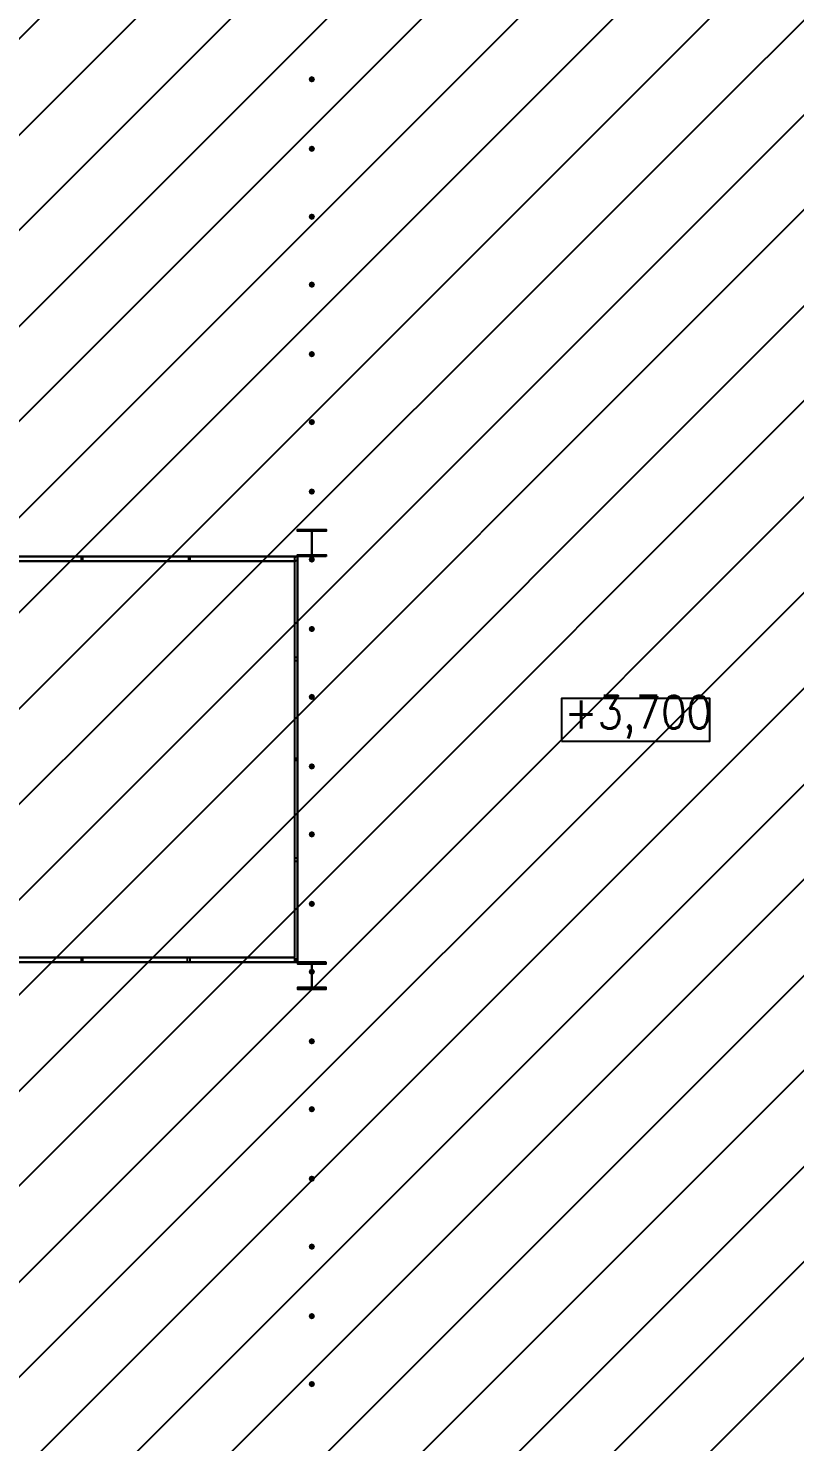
# Model space of a CAD drawing. Header units: millimetres. Extents: x 0 to 420, y 0 to 297.
# Drawn here: x 216.85 to 237.39, y 160 to 197.88 of the extents above; entities that cross this region are included whole.
import ezdxf

# ---------------------------------------------------------------- set-up
doc = ezdxf.new("R2010")
doc.units = ezdxf.units.MM
doc.layers.get('0').update_dxf_attribs({"linetype": 'CONTINUOUS'})
doc.styles.get("Standard").update_dxf_attribs({"font": 'STANDARD'})

msp = doc.modelspace()

# ---------------------------------------------------------------- hatches: boundary and pattern name
at = {"true_color": 0x000007}
for points in [[(224.536, 196.511333), (224.511129, 196.451537), (224.451333, 196.426667), (224.391538, 196.451537), (224.366667, 196.511333), (224.391537, 196.571129), (224.451333, 196.596), (224.511129, 196.571129)], [(224.536, 194.648667), (224.511129, 194.588871), (224.451333, 194.564), (224.391538, 194.588871), (224.366667, 194.648667), (224.391537, 194.708462), (224.451333, 194.733333), (224.511129, 194.708463)], [(224.536, 192.828333), (224.511129, 192.768537), (224.451333, 192.743667), (224.391538, 192.768537), (224.366667, 192.828333), (224.391537, 192.888129), (224.451333, 192.913), (224.511129, 192.888129)], [(224.536, 191.008), (224.511129, 190.948204), (224.451333, 190.923333), (224.391538, 190.948204), (224.366667, 191.008), (224.391537, 191.067796), (224.451333, 191.092667), (224.511129, 191.067796)], [(224.536, 189.145333), (224.511129, 189.085537), (224.451333, 189.060667), (224.391538, 189.085537), (224.366667, 189.145333), (224.391537, 189.205129), (224.451333, 189.23), (224.511129, 189.205129)], [(224.536, 187.325), (224.511129, 187.265204), (224.451333, 187.240333), (224.391538, 187.265204), (224.366667, 187.325), (224.391537, 187.384796), (224.451333, 187.409667), (224.511129, 187.384796)], [(224.536, 185.462333), (224.511129, 185.402537), (224.451333, 185.377667), (224.391538, 185.402537), (224.366667, 185.462333), (224.391537, 185.522129), (224.451333, 185.547), (224.511129, 185.522129)], [(224.536, 183.642), (224.511129, 183.582204), (224.451333, 183.557333), (224.391538, 183.582204), (224.366667, 183.642), (224.391537, 183.701796), (224.451333, 183.726667), (224.511129, 183.701796)], [(224.536, 181.779333), (224.511129, 181.719538), (224.451333, 181.694667), (224.391538, 181.719538), (224.366667, 181.779333), (224.391537, 181.839129), (224.451333, 181.864), (224.511129, 181.839129)], [(224.536, 179.959), (224.511129, 179.899204), (224.451333, 179.874333), (224.391538, 179.899204), (224.366667, 179.959), (224.391537, 180.018796), (224.451333, 180.043667), (224.511129, 180.018796)], [(224.536, 178.096333), (224.511129, 178.036537), (224.451333, 178.011667), (224.391538, 178.036537), (224.366667, 178.096333), (224.391537, 178.156129), (224.451333, 178.181), (224.511129, 178.156129)], [(224.536, 176.276), (224.511129, 176.216204), (224.451333, 176.191333), (224.391538, 176.216204), (224.366667, 176.276), (224.391537, 176.335796), (224.451333, 176.360667), (224.511129, 176.335796)], [(224.536, 174.413333), (224.511129, 174.353537), (224.451333, 174.328667), (224.391538, 174.353537), (224.366667, 174.413333), (224.391537, 174.473129), (224.451333, 174.498), (224.511129, 174.473129)], [(224.536, 172.593), (224.511129, 172.533204), (224.451333, 172.508333), (224.391538, 172.533204), (224.366667, 172.593), (224.391537, 172.652796), (224.451333, 172.677667), (224.511129, 172.652796)], [(224.536, 170.730333), (224.511129, 170.670537), (224.451333, 170.645667), (224.391538, 170.670537), (224.366667, 170.730333), (224.391537, 170.790129), (224.451333, 170.815), (224.511129, 170.790129)], [(224.536, 168.91), (224.511129, 168.850204), (224.451333, 168.825333), (224.391538, 168.850204), (224.366667, 168.91), (224.391537, 168.969796), (224.451333, 168.994667), (224.511129, 168.969796)], [(224.536, 167.047333), (224.511129, 166.987537), (224.451333, 166.962667), (224.391538, 166.987537), (224.366667, 167.047333), (224.391537, 167.107129), (224.451333, 167.132), (224.511129, 167.107129)], [(224.536, 165.227), (224.511129, 165.167204), (224.451333, 165.142333), (224.391538, 165.167204), (224.366667, 165.227), (224.391537, 165.286796), (224.451333, 165.311667), (224.511129, 165.286796)], [(224.536, 163.364333), (224.511129, 163.304537), (224.451333, 163.279667), (224.391538, 163.304537), (224.366667, 163.364333), (224.391537, 163.424129), (224.451333, 163.449), (224.511129, 163.424129)], [(224.536, 161.544), (224.511129, 161.484204), (224.451333, 161.459333), (224.391538, 161.484204), (224.366667, 161.544), (224.391537, 161.603796), (224.451333, 161.628667), (224.511129, 161.603796)]]:
    msp.add_hatch(color=0, dxfattribs=at).paths.add_polyline_path(points, flags=0)

# ---------------------------------------------------------------- linework, layer by layer
at = {"color": 0, "true_color": 0x000006}
for points in [[(196.850001, 154.770666), (258.572001, 216.492666)], [(199.390001, 154.770666), (258.572001, 213.952666)], [(201.972334, 154.770666), (258.572001, 211.370332)], [(204.512334, 154.770666), (258.572001, 208.830332)], [(207.094668, 154.770666), (258.572001, 206.247999)], [(209.634668, 154.770666), (258.572001, 203.665666)], [(173.778334, 154.770666), (220.810667, 201.802999)], [(176.360668, 154.770666), (223.393001, 201.802999)], [(178.900668, 154.770666), (225.933001, 201.802999)], [(181.483001, 154.770666), (228.515334, 201.802999)], [(184.023001, 154.770666), (231.055334, 201.802999)], [(186.605334, 154.770666), (233.637667, 201.802999)], [(189.145334, 154.770666), (236.177667, 201.802999)], [(191.727668, 154.770666), (238.760001, 201.802999)], [(194.267668, 154.770666), (241.342334, 201.802999)], [(212.217001, 154.770666), (259.291667, 201.845333)], [(214.799334, 154.770666), (261.874001, 201.845333)], [(217.339334, 154.770666), (264.414001, 201.845333)], [(219.921667, 154.770666), (266.996334, 201.845333)], [(222.461667, 154.770666), (269.536334, 201.845333)], [(225.044001, 154.770666), (272.118667, 201.845333)], [(227.584001, 154.770666), (274.658667, 201.845333)], [(230.166334, 154.770666), (277.241001, 201.845333)]]:
    msp.add_lwpolyline(points, dxfattribs=at)
at = {"color": 0, "true_color": 0x000007}
for points in [[(224.832333, 183.726667), (224.070333, 183.726667), (224.070333, 183.769), (224.451333, 183.769), (224.451333, 184.404), (224.070333, 184.404), (224.070333, 184.446333), (224.832333, 184.446333), (224.832333, 184.404), (224.451333, 184.404), (224.451333, 183.769), (224.832333, 183.769)], [(224.070333, 172.847), (137.837333, 172.847), (137.837333, 172.974), (223.985667, 172.974), (137.837333, 172.974), (137.837333, 172.847), (224.070333, 172.847), (224.070333, 183.726667), (137.837333, 183.726667), (137.837333, 172.847), (137.964333, 172.847), (137.964333, 183.599667), (223.985667, 183.599667), (223.985667, 172.974), (137.837333, 172.974), (137.837333, 172.847)], [(137.837333, 183.726667), (137.837333, 172.847), (224.070333, 172.847), (224.070333, 183.726667)], [(218.270667, 183.726667), (218.270667, 183.599667), (218.313, 183.599667), (218.313, 183.726667)], [(221.149333, 183.726667), (221.149333, 183.599667), (221.191667, 183.599667), (221.191667, 183.726667)], [(224.028, 183.599667), (224.070333, 183.642), (224.070333, 183.684333), (224.028, 183.726667), (223.985667, 183.684333), (223.985667, 183.642)], [(224.070333, 181.017333), (223.985667, 181.017333), (223.985667, 180.932667), (224.070333, 180.932667)], [(231.14, 178.773667), (235.119333, 178.773667), (235.119333, 179.916667), (231.14, 179.916667)], [(224.070333, 178.308), (223.985667, 178.308), (223.985667, 178.265667), (224.070333, 178.265667)], [(224.070333, 175.641), (223.985667, 175.641), (223.985667, 175.556333), (224.070333, 175.556333)], [(224.070333, 172.847), (137.837333, 172.847), (137.837333, 172.974), (223.985667, 172.974), (137.837333, 172.974), (137.837333, 172.847)], [(218.313, 172.847), (218.313, 172.974), (218.270667, 172.974), (218.270667, 172.847)], [(221.191667, 172.847), (221.191667, 172.974), (221.107, 172.974), (221.107, 172.847)], [(223.985667, 172.889333), (224.028, 172.889333), (224.070333, 172.889333), (224.070333, 172.931667), (224.028, 172.931667), (223.985667, 172.931667)], [(224.832333, 172.847), (224.070333, 172.847), (224.070333, 172.804667), (224.451333, 172.804667), (224.451333, 172.169667), (224.070333, 172.169667), (224.070333, 172.127333), (224.832333, 172.127333), (224.832333, 172.169667), (224.451333, 172.169667), (224.451333, 172.804667), (224.832333, 172.804667)]]:
    msp.add_lwpolyline(points, close=True, dxfattribs=at)
for points in [[(224.112667, 184.404), (224.112667, 184.446333)], [(224.282, 184.404), (224.282, 184.446333)], [(224.451333, 183.726667), (224.451333, 184.446333)], [(224.620667, 184.404), (224.620667, 184.446333)], [(224.79, 184.404), (224.79, 184.446333)], [(137.837333, 183.726667), (224.070333, 183.726667), (137.837333, 183.726667), (137.837333, 172.847), (137.964333, 172.847), (137.964333, 183.599667), (223.985667, 183.599667), (137.964333, 183.599667)], [(137.837333, 183.726667), (224.070333, 183.726667), (137.837333, 183.726667), (137.837333, 172.847), (137.964333, 172.847), (137.964333, 183.599667), (223.985667, 183.599667), (137.964333, 183.599667)], [(224.070333, 183.726667), (137.837333, 183.726667), (137.837333, 172.847)], [(137.837333, 172.847), (224.070333, 172.847), (224.070333, 183.726667)], [(224.070333, 172.847), (224.070333, 183.726667)], [(224.070333, 172.847), (224.070333, 183.726667)], [(224.070333, 172.847), (224.070333, 183.726667)], [(224.070333, 172.847), (224.070333, 183.726667)], [(224.112667, 183.726667), (224.112667, 183.769)], [(224.282, 183.726667), (224.282, 183.769)], [(224.620667, 183.726667), (224.620667, 183.769)], [(224.79, 183.726667), (224.79, 183.769)], [(223.985667, 183.599667), (223.985667, 172.974)], [(223.985667, 183.599667), (223.985667, 172.974)], [(223.985667, 183.599667), (223.985667, 172.974)], [(223.985667, 183.599667), (223.985667, 172.974)], [(224.112667, 172.847), (224.112667, 172.804667)], [(224.282, 172.847), (224.282, 172.804667)], [(224.451333, 172.847), (224.451333, 172.127333)], [(224.620667, 172.847), (224.620667, 172.804667)], [(224.79, 172.847), (224.79, 172.804667)], [(224.112667, 172.169667), (224.112667, 172.127333)], [(224.282, 172.169667), (224.282, 172.127333)], [(224.620667, 172.169667), (224.620667, 172.127333)], [(224.79, 172.169667), (224.79, 172.127333)]]:
    msp.add_lwpolyline(points, dxfattribs=at)
at = {"color": 0, "true_color": 0x0000fe}
msp.add_lwpolyline([(224.070333, 183.726667), (224.070333, 172.847), (137.837333, 172.847), (137.837333, 183.726667)], close=True, dxfattribs=at)
at = {"color": 0, "true_color": 0x000008}
msp.add_lwpolyline([(224.070333, 183.726667), (224.070333, 172.847), (137.837333, 172.847), (137.837333, 183.726667)], close=True, dxfattribs=at)

# ---------------------------------------------------------------- texts
at = {"color": 0, "true_color": 0x000007, "insert": (231.224663, 179.984364), "char_height": 0.872032, "width": 3.43968177, "attachment_point": 1}
msp.add_mtext('+3,700', dxfattribs=at)

doc.saveas('drawing.dxf')
